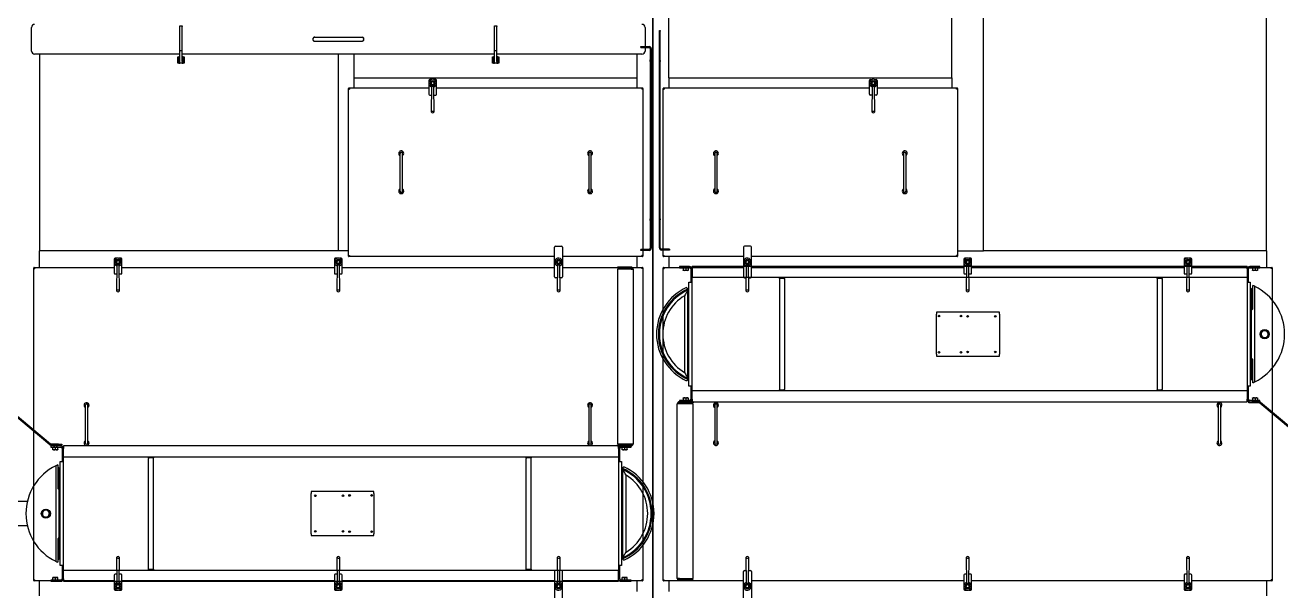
# Model space of a CAD drawing. Extents: x -681219 to -550379, y -242630 to -158199.
# Drawn here: x -580958 to -576968, y -224146 to -222349 of the extents above; entities that cross this region are included whole.
import ezdxf

# ---------------------------------------------------------------- set-up
doc = ezdxf.new("R2010")
doc.units = 0
doc.header["$LTSCALE"] = 1000
doc.linetypes.add('C2', pattern=[17, 14, -1, 1, -1])
for name, color, linetype in [('GZDH011002241', 7, 'CONTINUOUS'), ('GZDH011002631', 7, 'CONTINUOUS'), ('GZDH011002641', 7, 'CONTINUOUS'), ('GZDH011002731', 7, 'CONTINUOUS'), ('GZDH011002741', 7, 'CONTINUOUS'), ('GZDH011002771', 7, 'CONTINUOUS'), ('GZDH011002781', 7, 'CONTINUOUS'), ('GZDH011002791', 7, 'CONTINUOUS'), ('GZDH011002821', 7, 'CONTINUOUS'), ('GZDH011002991', 7, 'CONTINUOUS'), ('GZDH011003011', 7, 'CONTINUOUS'), ('GZDH011003151', 7, 'CONTINUOUS'), ('GZDH011003161', 7, 'CONTINUOUS'), ('GZDH011003171', 7, 'CONTINUOUS'), ('GZDH011029721', 7, 'CONTINUOUS'), ('GZDH011032021', 7, 'CONTINUOUS'), ('GZDH011032031', 7, 'CONTINUOUS'), ('GZDH011032241', 7, 'CONTINUOUS'), ('GZDH011032261', 7, 'CONTINUOUS'), ('GZDH011039051', 7, 'CONTINUOUS'), ('Q02990157', 7, 'CONTINUOUS'), ('Q02990160', 7, 'CONTINUOUS'), ('中心线', 4, 'C2'), ('辅助线', 11, 'CONTINUOUS')]:
    doc.layers.add(name, color=color, linetype=linetype)
doc.layers.add('HEAT EXCHANGER', color=1, linetype='CONTINUOUS', lineweight=25)

# ---------------------------------------------------------------- blocks, each defined once
blk = doc.blocks.new('HEAT EXCHANGER')
at = {"layer": 'HEAT EXCHANGER'}
for p, q in [((4184, 872.5), (4187, 872.5)), ((4184, 869.5), (4184, 872.5)), ((4187, 869.5), (4184, 869.5)), ((4184, 776.5), (4184, 869.5)), ((4187, 872.5), (4187, 869.5)), ((4187, 776.5), (4187, 869.5)), ((4125, 821.5), (4151.2, 821.5)), ((4125, 818.5), (4125, 821.5)), ((4125, 818.5), (4151.2, 818.5)), ((4156.8, 818.5), (4151.2, 818.5)), ((4155, 814.7), (4155, 778.5)), ((4158, 814.7), (4158, 778.5)), ((4155, 773.5), (4155, 778.5)), ((4155, 773.5), (4155, 273.5)), ((4158, 773.5), (4155, 773.5)), ((4158, 778.5), (4158, 773.5)), ((4158, 773.5), (4158, 273.5)), ((4184, 773.5), (4184, 776.5)), ((4184, 273.5), (4184, 773.5)), ((4187, 773.5), (4184, 773.5)), ((4187, 776.5), (4187, 773.5)), ((4187, 273.5), (4187, 773.5)), ((4158, 273.5), (4155, 273.5)), ((4155, 268.5), (4155, 273.5)), ((4155, 268.5), (4155, 180.3)), ((4158, 273.5), (4158, 268.5)), ((4158, 268.5), (4158, 180.3)), ((4184, 273.5), (4187, 273.5)), ((4184, 270.5), (4184, 273.5)), ((4184, 181.3), (4184, 270.5)), ((4187, 273.5), (4187, 270.5)), ((4187, 181.3), (4187, 270.5)), ((4151.2, 176.5), (4125, 176.5)), ((4125, 173.5), (4125, 176.5)), ((4151.2, 173.5), (4125, 173.5)), ((4151.2, 176.5), (4156.8, 176.5)), ((4185.2, 177.5), (4190.8, 177.5)), ((4216, 177.5), (4190.8, 177.5)), ((4216, 174.5), (4190.8, 174.5)), ((4216, 177.5), (4216, 174.5)), ((4094.2, 120.5), (4051, 120.5)), ((4051, 120.5), (4051, 117.5)), ((4094.2, 120.5), (4094.2, 117.5)), ((4280, 122.5), (4248, 122.5)), ((4248, 122.5), (4248, 118.5)), ((6052, 122.5), (4288, 122.5)), ((4288, 122.5), (4288, 114.5)), ((6052, 114.5), (6052, 122.5)), ((6092, 122.5), (6060, 122.5)), ((6092, 118.5), (6092, 122.5)), ((4094.2, 117.5), (4051, 117.5)), ((4094.2, 113.7), (4051, 113.7)), ((4051, 113.7), (4051, -440.7)), ((4094.2, 113.7), (4101, 113.7)), ((4101, 113.7), (4101, -440.7)), ((4248, 118.5), (4280, 118.5)), ((4260, 117.8), (4260, 118.5)), ((4260, 117.8), (4260, 110.8)), ((4260, 110.1), (4260, 110.8)), ((4264, 110.1), (4260, 110.1)), ((4272, 110.1), (4264, 110.1)), ((4268, 117.8), (4268, 110.8)), ((4276, 110.1), (4272, 110.1)), ((4276, 118.5), (4276, 117.8)), ((4276, 117.8), (4276, 110.8)), ((4276, 110.8), (4276, 110.1)), ((4284, 114.5), (4284, 72.5)), ((4288, 114.5), (4288, 87.5)), ((6052, 87.5), (4288, 87.5)), ((4288, -272.5), (4288, 87.5)), ((4565.5, 84.5), (4565.5, 87.5)), ((4565.5, 84.5), (4565.5, 82.5)), ((4581.5, 84.5), (4565.5, 84.5)), ((4565.5, 82.5), (4565.5, -267.5)), ((4581.5, 87.5), (4581.5, 84.5)), ((4581.5, 82.5), (4581.5, 84.5)), ((4581.5, 82.5), (4581.5, -267.5)), ((5765.5, 84.5), (5765.5, 87.5)), ((5765.5, 84.5), (5765.5, 82.5)), ((5781.5, 84.5), (5765.5, 84.5)), ((5765.5, 82.5), (5765.5, -267.5)), ((5781.5, 87.5), (5781.5, 84.5)), ((5781.5, 82.5), (5781.5, 84.5)), ((5781.5, 82.5), (5781.5, -267.5)), ((6052, 114.5), (6052, 87.5)), ((6052, 114.5), (6052, 72.5)), ((6056, 72.5), (6056, 114.5)), ((6060, 118.5), (6092, 118.5)), ((6069, 117.8), (6069, 118.5)), ((6069, 117.8), (6069, 110.8)), ((6069, 110.1), (6069, 110.8)), ((6073, 110.1), (6069, 110.1)), ((6081, 110.1), (6073, 110.1)), ((6077, 117.8), (6077, 110.8)), ((6085, 110.1), (6081, 110.1)), ((6085, 118.5), (6085, 117.8)), ((6085, 117.8), (6085, 110.8)), ((6085, 110.8), (6085, 110.1)), ((4270.5, 55.5), (4275, 51)), ((4275, 51), (4275, 51)), ((4275, -232.7), (4275, 47.7)), ((4278, 72.5), (4284, 72.5)), ((4278, -257.5), (4278, 72.5)), ((4284, 72.5), (4288, 72.5)), ((6052, 72.5), (6052, -257.5)), ((6052, 72.5), (6056, 72.5)), ((6056, 72.5), (6062, 72.5)), ((6062, 72.5), (6062, -257.5)), ((6065, 51), (6065.7, 51.7)), ((6065, 51), (6065, -17.5)), ((6065, 51), (6065, 51)), ((6069.5, 55.5), (6065.7, 51.7)), ((6069.5, 55.5), (6069.5, 62.1)), ((6070, -12.5), (6070, 61.9)), ((6076, -244.1), (6076, 59.1)), ((4264, 29.6), (4264, -214.6)), ((5065, -22.5), (5065, -28.5)), ((5265, -22.5), (5065, -22.5)), ((5065, -156.5), (5065, -28.5)), ((5265, -28.5), (5265, -22.5)), ((5265, -28.5), (5265, -156.5)), ((6065, -17.5), (6070, -12.5)), ((6065, -17.5), (6065, -167.5)), ((6096.7, -90.3), (6095.5, -96.6)), ((6095.5, -96.6), (6100.2, -100.8)), ((6098, -84.1), (6096.7, -90.3)), ((6104, -82.1), (6098, -84.1)), ((6100.2, -100.8), (6105, -105)), ((6110, -80), (6104, -82.1)), ((6105, -105), (6111, -102.9)), ((6114.8, -84.2), (6110, -80)), ((6111, -102.9), (6117, -100.9)), ((6119.5, -88.4), (6114.8, -84.2)), ((6117, -100.9), (6118.3, -94.7)), ((6118.3, -94.7), (6119.5, -88.4)), ((5065, -156.5), (5065, -162.5)), ((5265, -162.5), (5265, -156.5)), ((5065, -162.5), (5265, -162.5)), ((6065, -167.5), (6065, -236)), ((6070, -172.5), (6065, -167.5)), ((6070, -246.9), (6070, -172.5)), ((4275, -236), (4270.5, -240.5)), ((4275, -236), (4275, -236)), ((6065, -236), (6065, -236)), ((6065.7, -236.7), (6065, -236)), ((6065.7, -236.7), (6069.5, -240.5)), ((4284, -257.5), (4278, -257.5)), ((4288, -257.5), (4284, -257.5)), ((4284, -257.5), (4284, -299.5)), ((4288, -299.5), (4288, -272.5)), ((6052, -272.5), (4288, -272.5)), ((4565.5, -267.5), (4565.5, -269.5)), ((4565.5, -272.5), (4565.5, -269.5)), ((4565.5, -269.5), (4581.5, -269.5)), ((4581.5, -269.5), (4581.5, -267.5)), ((4581.5, -269.5), (4581.5, -272.5)), ((5765.5, -267.5), (5765.5, -269.5)), ((5765.5, -272.5), (5765.5, -269.5)), ((5765.5, -269.5), (5781.5, -269.5)), ((5781.5, -269.5), (5781.5, -267.5)), ((5781.5, -269.5), (5781.5, -272.5)), ((6056, -257.5), (6052, -257.5)), ((6052, -257.5), (6052, -299.5)), ((6052, -272.5), (6052, -299.5)), ((6056, -299.5), (6056, -257.5)), ((6062, -257.5), (6056, -257.5)), ((6069.5, -247.1), (6069.5, -240.5)), ((2246.9, -443.9), (2089, -311.4)), ((2248.8, -441.6), (2090.9, -309.1)), ((4241, -868.7), (4241, -314.3)), ((4247.8, -314.3), (4241, -314.3)), ((4291, -307.5), (4247.8, -307.5)), ((4247.8, -307.5), (4247.8, -310.5)), ((4291, -310.5), (4247.8, -310.5)), ((4291, -314.3), (4247.8, -314.3)), ((4280, -303.5), (4248, -303.5)), ((4248, -303.5), (4248, -307.5)), ((4260, -295.1), (4264, -295.1)), ((4260, -295.8), (4260, -295.1)), ((4260, -295.8), (4260, -302.8)), ((4260, -303.5), (4260, -302.8)), ((4264, -295.1), (4272, -295.1)), ((4268, -295.8), (4268, -302.8)), ((4272, -295.1), (4276, -295.1)), ((4276, -295.1), (4276, -295.8)), ((4276, -295.8), (4276, -302.8)), ((4276, -302.8), (4276, -303.5)), ((4288, -299.5), (4288, -307.5)), ((4291, -307.5), (4291, -310.5)), ((4291, -307.5), (6052, -307.5)), ((4291, -868.7), (4291, -314.3)), ((6052, -307.5), (6052, -299.5)), ((6057.1, -310.5), (6057.1, -307.5)), ((6057.1, -307.5), (6060, -307.5)), ((6067.1, -310.5), (6057.1, -310.5)), ((6092, -303.5), (6060, -303.5)), ((6060, -307.5), (6092, -307.5)), ((6089.6, -307.5), (6067.1, -307.5)), ((6089.6, -310.5), (6067.1, -310.5)), ((6069, -295.1), (6073, -295.1)), ((6069, -295.8), (6069, -295.1)), ((6069, -295.8), (6069, -302.8)), ((6069, -303.5), (6069, -302.8)), ((6073, -295.1), (6081, -295.1)), ((6077, -295.8), (6077, -302.8)), ((6081, -295.1), (6085, -295.1)), ((6085, -295.1), (6085, -295.8)), ((6085, -295.8), (6085, -302.8)), ((6085, -302.8), (6085, -303.5)), ((6092, -307.5), (6092, -303.5)), ((6250, -443.9), (6092.1, -311.4)), ((6251.9, -441.6), (6094, -309.1)), ((2282, -447.5), (2250, -447.5)), ((2250, -447.5), (2250, -451.5)), ((2250, -451.5), (2282, -451.5)), ((2274.9, -442.5), (2251.3, -442.5)), ((2274.9, -445.5), (2251.3, -445.5)), ((2257, -452.2), (2257, -451.5)), ((2257, -459.2), (2257, -452.2)), ((2257, -459.9), (2257, -459.2)), ((2261, -459.9), (2257, -459.9)), ((2269, -459.9), (2261, -459.9)), ((2265, -459.2), (2265, -452.2)), ((2273, -459.9), (2269, -459.9)), ((2273, -451.5), (2273, -452.2)), ((2273, -459.2), (2273, -452.2)), ((2273, -459.2), (2273, -459.9)), ((2274.9, -442.5), (2284.9, -442.5)), ((2284.9, -445.5), (2274.9, -445.5)), ((2284.9, -442.5), (2284.9, -445.5)), ((2286, -455.5), (2286, -497.5)), ((2290, -447.5), (2290, -455.5)), ((4051, -447.5), (2290, -447.5)), ((2290, -482.5), (2290, -455.5)), ((2290, -497.5), (2290, -455.5)), ((4051, -440.7), (4094.2, -440.7)), ((4051, -444.5), (4094.2, -444.5)), ((4051, -447.5), (4051, -444.5)), ((4051, -447.5), (4094.2, -447.5)), ((4054, -455.5), (4054, -447.5)), ((4054, -455.5), (4054, -482.5)), ((4058, -497.5), (4058, -455.5)), ((4062, -451.5), (4094, -451.5)), ((4066, -452.2), (4066, -451.5)), ((4066, -459.2), (4066, -452.2)), ((4066, -459.9), (4066, -459.2)), ((4070, -459.9), (4066, -459.9)), ((4078, -459.9), (4070, -459.9)), ((4074, -459.2), (4074, -452.2)), ((4082, -459.9), (4078, -459.9)), ((4082, -451.5), (4082, -452.2)), ((4082, -459.2), (4082, -452.2)), ((4082, -459.2), (4082, -459.9)), ((4094, -451.5), (4094, -447.5)), ((4094.2, -440.7), (4101, -440.7)), ((4094.2, -447.5), (4094.2, -444.5)), ((2266, -510.9), (2266, -814.1)), ((2272, -508.1), (2272, -582.5)), ((2272.5, -507.9), (2272.5, -514.5)), ((2276.3, -518.3), (2272.5, -514.5)), ((2276.3, -518.3), (2277, -519)), ((2280, -497.5), (2286, -497.5)), ((2280, -827.5), (2280, -497.5)), ((2286, -497.5), (2290, -497.5)), ((2290, -482.5), (4054, -482.5)), ((2290, -827.5), (2290, -497.5)), ((2560.5, -485.5), (2560.5, -482.5)), ((2560.5, -485.5), (2560.5, -487.5)), ((2576.5, -485.5), (2560.5, -485.5)), ((2560.5, -837.5), (2560.5, -487.5)), ((2576.5, -482.5), (2576.5, -485.5)), ((2576.5, -487.5), (2576.5, -485.5)), ((2576.5, -837.5), (2576.5, -487.5)), ((3760.5, -485.5), (3760.5, -482.5)), ((3760.5, -485.5), (3760.5, -487.5)), ((3776.5, -485.5), (3760.5, -485.5)), ((3760.5, -837.5), (3760.5, -487.5)), ((3776.5, -482.5), (3776.5, -485.5)), ((3776.5, -487.5), (3776.5, -485.5)), ((3776.5, -837.5), (3776.5, -487.5)), ((4054, -482.5), (4054, -842.5)), ((4054, -497.5), (4058, -497.5)), ((4058, -497.5), (4064, -497.5)), ((4064, -497.5), (4064, -827.5)), ((4067, -519), (4071.5, -514.5)), ((2277, -587.5), (2277, -519)), ((2277, -519), (2277, -519)), ((4067, -519), (4067, -519)), ((4067, -522.3), (4067, -802.7)), ((4078, -784.6), (4078, -540.4)), ((2272, -582.5), (2277, -587.5)), ((2277, -737.5), (2277, -587.5)), ((3077, -592.5), (3077, -598.5)), ((3277, -592.5), (3077, -592.5)), ((3077, -726.5), (3077, -598.5)), ((3277, -598.5), (3277, -592.5)), ((3277, -598.5), (3277, -726.5)), ((2175.3, -624.5), (2019, -624.5)), ((2223.7, -660.3), (2222.5, -666.6)), ((2222.5, -666.6), (2227.2, -670.8)), ((2225, -654.1), (2223.7, -660.3)), ((2231, -652.1), (2225, -654.1)), ((2227.2, -670.8), (2232, -675)), ((2237, -650), (2231, -652.1)), ((2232, -675), (2238, -672.9)), ((2241.8, -654.2), (2237, -650)), ((2238, -672.9), (2244, -670.9)), ((2246.5, -658.4), (2241.8, -654.2)), ((2244, -670.9), (2245.3, -664.7)), ((2245.3, -664.7), (2246.5, -658.4)), ((2019, -700.5), (2175.3, -700.5)), ((2277, -737.5), (2272, -742.5)), ((2272, -742.5), (2272, -816.9)), ((2277, -806), (2277, -737.5)), ((3077, -726.5), (3077, -732.5)), ((3077, -732.5), (3277, -732.5)), ((3277, -732.5), (3277, -726.5)), ((2272.5, -810.5), (2276.3, -806.7)), ((2272.5, -810.5), (2272.5, -817.1)), ((2277, -806), (2276.3, -806.7)), ((2277, -806), (2277, -806)), ((2286, -827.5), (2280, -827.5)), ((2290, -827.5), (2286, -827.5)), ((2286, -827.5), (2286, -869.5)), ((2290, -869.5), (2290, -827.5)), ((2560.5, -837.5), (2560.5, -839.5)), ((2576.5, -839.5), (2576.5, -837.5)), ((3760.5, -837.5), (3760.5, -839.5)), ((3776.5, -839.5), (3776.5, -837.5)), ((4058, -827.5), (4054, -827.5)), ((4064, -827.5), (4058, -827.5)), ((4058, -869.5), (4058, -827.5)), ((4071.5, -810.5), (4067, -806)), ((4067, -806), (4067, -806)), ((2282, -873.5), (2250, -873.5)), ((2250, -873.5), (2250, -877.5)), ((2250, -877.5), (2282, -877.5)), ((2257, -865.1), (2261, -865.1)), ((2257, -865.8), (2257, -865.1)), ((2257, -872.8), (2257, -865.8)), ((2257, -873.5), (2257, -872.8)), ((2261, -865.1), (2269, -865.1)), ((2265, -872.8), (2265, -865.8)), ((2269, -865.1), (2273, -865.1)), ((2273, -865.1), (2273, -865.8)), ((2273, -872.8), (2273, -865.8)), ((2273, -872.8), (2273, -873.5)), ((2290, -842.5), (4054, -842.5)), ((2290, -869.5), (2290, -842.5)), ((2290, -869.5), (2290, -877.5)), ((2290, -877.5), (4054, -877.5)), ((2560.5, -842.5), (2560.5, -839.5)), ((2560.5, -839.5), (2576.5, -839.5)), ((2576.5, -839.5), (2576.5, -842.5)), ((3760.5, -842.5), (3760.5, -839.5)), ((3760.5, -839.5), (3776.5, -839.5)), ((3776.5, -839.5), (3776.5, -842.5)), ((4054, -869.5), (4054, -842.5)), ((4054, -877.5), (4054, -869.5)), ((4094, -873.5), (4062, -873.5)), ((4062, -877.5), (4094, -877.5)), ((4066, -865.1), (4070, -865.1)), ((4066, -865.8), (4066, -865.1)), ((4066, -872.8), (4066, -865.8)), ((4066, -873.5), (4066, -872.8)), ((4070, -865.1), (4078, -865.1)), ((4074, -872.8), (4074, -865.8)), ((4078, -865.1), (4082, -865.1)), ((4082, -865.1), (4082, -865.8)), ((4082, -872.8), (4082, -865.8)), ((4082, -872.8), (4082, -873.5)), ((4094, -877.5), (4094, -873.5)), ((4247.8, -868.7), (4241, -868.7)), ((4247.8, -868.7), (4291, -868.7)), ((4247.8, -872.5), (4291, -872.5)), ((4247.8, -875.5), (4247.8, -872.5)), ((4247.8, -875.5), (4291, -875.5)), ((4291, -875.5), (4291, -872.5))]:
    blk.add_line(p, q, dxfattribs=at)
for centre, radius in [((5072.5, -35), 2.6), ((5142.5, -35), 2.6), ((5163.5, -36), 2.6), ((5251.5, -36), 2.6), ((6107.5, -92.5), 14.5), ((6107.5, -92.5), 14), ((5072.5, -150), 2.6), ((5142.5, -150), 2.6), ((5163.5, -149), 2.6), ((5251.5, -149), 2.6), ((3090.5, -606), 2.6), ((3178.5, -606), 2.6), ((3199.5, -605), 2.6), ((3269.5, -605), 2.6), ((2234.5, -662.5), 14.5), ((2234.5, -662.5), 14), ((3090.5, -719), 2.6), ((3178.5, -719), 2.6), ((3199.5, -720), 2.6), ((3269.5, -720), 2.6)]:
    blk.add_circle(centre, radius, dxfattribs=at)
for centre, radius, start, end in [((4151.2, 814.7), 6.8, 33.9745, 90), ((4151.2, 814.7), 3.8, 0, 90), ((4151.2, 814.7), 6.8, 0, 33.9745), ((4151.2, 180.3), 3.8, 270, 0), ((4151.2, 180.3), 6.8, 270, 326.0255), ((4151.2, 180.3), 6.8, 326.0255, 0), ((4190.8, 181.3), 6.8, 180, 213.9745), ((4190.8, 181.3), 6.8, 213.9745, 270), ((4190.8, 181.3), 3.8, 180, 270), ((4094.2, 113.7), 6.8, 0, 90), ((4280, 114.5), 8, 0, 90), ((6060, 114.5), 8, 90, 180), ((4094.2, 113.7), 3.8, 0, 90), ((4264.2, 106), 12.5, 90.7876, 109.4685), ((4264.2, 122.6), 12.5, 250.5315, 269.2124), ((4263.8, 106), 12.5, 70.5315, 89.2124), ((4263.8, 122.6), 12.5, 270.7876, 289.4685), ((4272.2, 106), 12.5, 90.7876, 109.4685), ((4272.2, 122.6), 12.5, 250.5315, 269.2124), ((4271.8, 106), 12.5, 70.5315, 89.2124), ((4271.8, 122.6), 12.5, 270.7876, 289.4685), ((4280, 114.5), 4, 0, 90), ((6060, 114.5), 4, 90, 180), ((6073.2, 106), 12.5, 90.7876, 109.4685), ((6073.2, 122.6), 12.5, 250.5315, 269.2124), ((6072.8, 106), 12.5, 70.5315, 89.2124), ((6072.8, 122.6), 12.5, 270.7876, 289.4685), ((6081.2, 106), 12.5, 90.7876, 109.4685), ((6081.2, 122.6), 12.5, 250.5315, 269.2124), ((6080.8, 106), 12.5, 70.5315, 89.2124), ((6080.8, 122.6), 12.5, 270.7876, 289.4685), ((4337.5, -92.5), 162.5, 114.3618, 245.6382), ((4337.5, -92.5), 156.5, 113.5382, 246.4618), ((4337.5, -92.5), 153.5, 114.0269, 245.9731), ((6002.5, -92.5), 156.5, 64.4493, 66.4618), ((6002.5, -92.5), 157.5, 64.6231, 66.3248), ((6002.5, -92.5), 168.5, 64.1382, 66.3847), ((6002.5, -92.5), 168.5, 295.8618, 64.1382), ((4337.5, -92.5), 142.5, 121.0502, 238.9498), ((6107.5, -92.5), 11, 168.664, 228.664), ((6107.5, -92.5), 11, 108.664, 168.664), ((6107.5, -92.5), 11, 228.664, 288.664), ((6107.5, -92.5), 11, 48.664, 108.664), ((6107.5, -92.5), 11, 288.664, 348.664), ((6107.5, -92.5), 11, 348.664, 48.664), ((6002.5, -92.5), 156.5, 293.5382, 295.5507), ((6002.5, -92.5), 157.5, 293.6752, 295.3769), ((6002.5, -92.5), 168.5, 293.6153, 295.8618), ((4247.8, -314.3), 6.8, 90, 180), ((4247.8, -314.3), 3.8, 90, 180), ((4264.2, -307.6), 12.5, 90.7876, 109.4685), ((4264.2, -291), 12.5, 250.5315, 269.2124), ((4263.8, -307.6), 12.5, 70.5315, 89.2124), ((4263.8, -291), 12.5, 270.7876, 289.4685), ((4272.2, -307.6), 12.5, 90.7876, 109.4685), ((4272.2, -291), 12.5, 250.5315, 269.2124), ((4271.8, -307.6), 12.5, 70.5315, 89.2124), ((4271.8, -291), 12.5, 270.7876, 289.4685), ((4280, -299.5), 4, 270, 0), ((4280, -299.5), 8, 270, 0), ((6060, -299.5), 8, 180, 270), ((6060, -299.5), 4, 180, 270), ((6073.2, -307.6), 12.5, 90.7876, 109.4685), ((6073.2, -291), 12.5, 250.5315, 269.2124), ((6072.8, -307.6), 12.5, 70.5315, 89.2124), ((6072.8, -291), 12.5, 270.7876, 289.4685), ((6081.2, -307.6), 12.5, 90.7876, 109.4685), ((6081.2, -291), 12.5, 250.5315, 269.2124), ((6080.8, -307.6), 12.5, 70.5315, 89.2124), ((6080.8, -291), 12.5, 270.7876, 289.4685), ((6089.6, -314.3), 6.8, 50, 90), ((6089.6, -314.3), 3.8, 50, 90), ((2251.3, -438.7), 6.8, 230, 270), ((2251.3, -438.7), 3.8, 230, 270), ((2261.2, -464), 12.5, 90.7876, 109.4685), ((2261.2, -447.4), 12.5, 250.5315, 269.2124), ((2260.8, -464), 12.5, 70.5315, 89.2124), ((2260.8, -447.4), 12.5, 270.7876, 289.4685), ((2269.2, -464), 12.5, 90.7876, 109.4685), ((2269.2, -447.4), 12.5, 250.5315, 269.2124), ((2268.8, -464), 12.5, 70.5315, 89.2124), ((2268.8, -447.4), 12.5, 270.7876, 289.4685), ((2282, -455.5), 8, 0, 90), ((2282, -455.5), 4, 0, 90), ((4062, -455.5), 8, 90, 180), ((4062, -455.5), 4, 90, 180), ((4070.2, -464), 12.5, 90.7876, 109.4685), ((4070.2, -447.4), 12.5, 250.5315, 269.2124), ((4069.8, -464), 12.5, 70.5315, 89.2124), ((4069.8, -447.4), 12.5, 270.7876, 289.4685), ((4078.2, -464), 12.5, 90.7876, 109.4685), ((4078.2, -447.4), 12.5, 250.5315, 269.2124), ((4077.8, -464), 12.5, 70.5315, 89.2124), ((4077.8, -447.4), 12.5, 270.7876, 289.4685), ((4094.2, -440.7), 6.8, 270, 0), ((4094.2, -440.7), 3.8, 270, 0), ((2339.5, -662.5), 168.5, 115.8618, 244.1382), ((2339.5, -662.5), 168.5, 113.6153, 115.8618), ((2339.5, -662.5), 157.5, 113.6752, 115.3769), ((4004.5, -662.5), 162.5, 294.3618, 65.6382), ((2339.5, -662.5), 156.5, 113.5382, 115.5507), ((4004.5, -662.5), 156.5, 293.5382, 66.4618), ((4004.5, -662.5), 153.5, 294.0269, 65.9731), ((4004.5, -662.5), 142.5, 301.0502, 58.9498), ((2234.5, -662.5), 11, 168.664, 228.664), ((2234.5, -662.5), 11, 108.664, 168.664), ((2234.5, -662.5), 11, 228.664, 288.664), ((2234.5, -662.5), 11, 48.664, 108.664), ((2234.5, -662.5), 11, 288.664, 348.664), ((2234.5, -662.5), 11, 348.664, 48.664), ((2339.5, -662.5), 168.5, 244.1382, 246.3847), ((2339.5, -662.5), 156.5, 244.4493, 246.4618), ((2339.5, -662.5), 157.5, 244.6231, 246.3248), ((2261.2, -877.6), 12.5, 90.7876, 109.4685), ((2261.2, -861), 12.5, 250.5315, 269.2124), ((2260.8, -877.6), 12.5, 70.5315, 89.2124), ((2260.8, -861), 12.5, 270.7876, 289.4685), ((2269.2, -877.6), 12.5, 90.7876, 109.4685), ((2269.2, -861), 12.5, 250.5315, 269.2124), ((2268.8, -877.6), 12.5, 70.5315, 89.2124), ((2268.8, -861), 12.5, 270.7876, 289.4685), ((2282, -869.5), 4, 270, 0), ((2282, -869.5), 8, 270, 0), ((4062, -869.5), 8, 180, 270), ((4062, -869.5), 4, 180, 270), ((4070.2, -877.6), 12.5, 90.7876, 109.4685), ((4070.2, -861), 12.5, 250.5315, 269.2124), ((4069.8, -877.6), 12.5, 70.5315, 89.2124), ((4069.8, -861), 12.5, 270.7876, 289.4685), ((4078.2, -877.6), 12.5, 90.7876, 109.4685), ((4078.2, -861), 12.5, 250.5315, 269.2124), ((4077.8, -877.6), 12.5, 70.5315, 89.2124), ((4077.8, -861), 12.5, 270.7876, 289.4685), ((4247.8, -868.7), 6.8, 180, 270), ((4247.8, -868.7), 3.8, 180, 270)]:
    blk.add_arc(centre, radius, start, end, dxfattribs=at)
for centre, major_axis, start_param, end_param in [((30746.7, 37.9), (-26517.2, -131.3), -0.059017, -0.051441), ((30746.7, -222.9), (-26517.2, 131.3), 0.051441, 0.059017), ((-22404.7, -532.1), (26517.2, -131.3), 0.051441, 0.059017), ((-22404.7, -792.9), (26517.2, 131.3), -0.059017, -0.051441)]:
    blk.add_ellipse(centre, major_axis=major_axis, ratio=0.090051, start_param=start_param, end_param=end_param, dxfattribs=at)
blk = doc.blocks.new('fushitu')
at = {"layer": 'GZDH011002241', "color": 7, "linetype": 'Continuous'}
for p, q in [((-712.5, 1092), (-712.5, 1048)), ((-703.5, 1095), (-709.5, 1095)), ((-690.5, 1095), (-696.5, 1095)), ((-687.5, 1048), (-687.5, 1092)), ((687.5, 1048), (687.5, 1092)), ((690.5, 1095), (696.5, 1095)), ((703.5, 1095), (709.5, 1095)), ((712.5, 1092), (712.5, 1048)), ((-709.5, 1045), (-704, 1045)), ((-696, 1045), (-690.5, 1045)), ((696, 1045), (690.5, 1045)), ((709.5, 1045), (704, 1045)), ((-1712.5, 524), (-1712.5, 480)), ((-1703.5, 527), (-1709.5, 527)), ((-1690.5, 527), (-1696.5, 527)), ((-1687.5, 515), (-1687.5, 524)), ((-1012.5, 524), (-1012.5, 480)), ((-1003.5, 527), (-1009.5, 527)), ((-990.5, 527), (-996.5, 527)), ((-987.5, 515), (-987.5, 524)), ((987.5, 524), (987.5, 480)), ((996.5, 527), (990.5, 527)), ((1009.5, 527), (1003.5, 527)), ((1012.5, 480), (1012.5, 524)), ((1687.5, 524), (1687.5, 480)), ((1696.5, 527), (1690.5, 527)), ((1709.5, 527), (1703.5, 527)), ((1712.5, 480), (1712.5, 524)), ((-1687.5, 480), (-1687.5, 515)), ((-987.5, 480), (-987.5, 515)), ((-1709.5, 477), (-1704, 477)), ((-1696, 477), (-1690.5, 477)), ((-1009.5, 477), (-1004, 477)), ((-996, 477), (-990.5, 477)), ((990.5, 477), (996, 477)), ((1004, 477), (1009.5, 477)), ((1690.5, 477), (1696, 477)), ((1704, 477), (1709.5, 477)), ((-1704, -477), (-1709.5, -477)), ((-1690.5, -477), (-1696, -477)), ((-1004, -477), (-1009.5, -477)), ((-990.5, -477), (-996, -477)), ((996, -477), (990.5, -477)), ((1009.5, -477), (1004, -477)), ((1696, -477), (1690.5, -477)), ((1709.5, -477), (1704, -477)), ((-1712.5, -480), (-1712.5, -524)), ((-1687.5, -524), (-1687.5, -480)), ((-1012.5, -480), (-1012.5, -524)), ((-987.5, -524), (-987.5, -480)), ((987.5, -480), (987.5, -515)), ((987.5, -515), (987.5, -524)), ((1012.5, -524), (1012.5, -480)), ((1687.5, -480), (1687.5, -515)), ((1687.5, -515), (1687.5, -524)), ((1712.5, -524), (1712.5, -480)), ((-1709.5, -527), (-1703.5, -527)), ((-1696.5, -527), (-1690.5, -527)), ((-1009.5, -527), (-1003.5, -527)), ((-996.5, -527), (-990.5, -527)), ((990.5, -527), (996.5, -527)), ((1003.5, -527), (1009.5, -527)), ((1690.5, -527), (1696.5, -527)), ((1703.5, -527), (1709.5, -527))]:
    blk.add_line(p, q, dxfattribs=at)
for centre, start, end in [((-709.5, 1092), 90, 180), ((-690.5, 1092), 0, 90), ((690.5, 1092), 90, 180), ((709.5, 1092), 0, 90), ((-709.5, 1048), 180, 270), ((-690.5, 1048), 270, 0), ((690.5, 1048), 180, 270), ((709.5, 1048), 270, 0), ((-1709.5, 524), 90, 180), ((-1690.5, 524), 0, 90), ((-1009.5, 524), 90, 180), ((-990.5, 524), 0, 90), ((990.5, 524), 90, 180), ((1009.5, 524), 0, 90), ((1690.5, 524), 90, 180), ((1709.5, 524), 0, 90), ((-1709.5, 480), 180, 270), ((-1690.5, 480), 270, 0), ((-1009.5, 480), 180, 270), ((-990.5, 480), 270, 0), ((990.5, 480), 180, 270), ((1009.5, 480), 270, 0), ((1690.5, 480), 180, 270), ((1709.5, 480), 270, 0), ((-1709.5, -480), 90, 180), ((-1690.5, -480), 0, 90), ((-1009.5, -480), 90, 180), ((-990.5, -480), 0, 90), ((990.5, -480), 90, 180), ((1009.5, -480), 0, 90), ((1690.5, -480), 90, 180), ((1709.5, -480), 0, 90), ((-1709.5, -524), 180, 270), ((-1690.5, -524), 270, 0), ((-1009.5, -524), 180, 270), ((-990.5, -524), 270, 0), ((990.5, -524), 180, 270), ((1009.5, -524), 270, 0), ((1690.5, -524), 180, 270), ((1709.5, -524), 270, 0)]:
    blk.add_arc(centre, 3, start, end, dxfattribs=at)
at = {"layer": 'GZDH011002631', "color": 7, "linetype": 'Continuous'}
for p, q in [((-995.5, 550), (-1000, 550)), ((-968, 550), (-995.5, 550))]:
    blk.add_line(p, q, dxfattribs=at)
at = {"layer": 'GZDH011002641', "color": 7, "linetype": 'Continuous'}
for p, q in [((-950, 1095.5), (-950, 1100)), ((-950, 1068), (-950, 1095.5)), ((-50, 1095.5), (-50, 1100)), ((-50, 1068), (-50, 1095.5)), ((50, 1100), (50, 1095.5)), ((50, 1095.5), (50, 1068)), ((950, 1100), (950, 1095.5)), ((950, 1095.5), (950, 1068))]:
    blk.add_line(p, q, dxfattribs=at)
at = {"layer": 'GZDH011002731', "color": 7, "linetype": 'Continuous'}
for p, q in [((-1510, 1167), (-1507, 1167)), ((-1510, 1159), (-1510, 1167)), ((-1510, 1155), (-1510, 1159)), ((-1504, 1167), (-1507, 1167)), ((-1507, 1167), (-1507, 1159)), ((-1507, 1155), (-1507, 1159)), ((-1493, 1167), (-1496, 1167)), ((-1493, 1159), (-1493, 1167)), ((-1493, 1167), (-1490, 1167)), ((-1493, 1159), (-1493, 1155)), ((-1490, 1167), (-1490, 1159)), ((-1490, 1159), (-1490, 1155)), ((-510, 1167), (-507, 1167)), ((-510, 1159), (-510, 1167)), ((-510, 1155), (-510, 1159)), ((-504, 1167), (-507, 1167)), ((-507, 1167), (-507, 1159)), ((-507, 1155), (-507, 1159)), ((-493, 1167), (-496, 1167)), ((-493, 1159), (-493, 1167)), ((-493, 1167), (-490, 1167)), ((-493, 1159), (-493, 1155)), ((-490, 1167), (-490, 1159)), ((-490, 1159), (-490, 1155)), ((-1510, 1147), (-1510, 1155)), ((-1507, 1147), (-1510, 1147)), ((-1507, 1155), (-1507, 1147)), ((-1507, 1147), (-1504, 1147)), ((-1496, 1147), (-1493, 1147)), ((-1493, 1147), (-1493, 1155)), ((-1490, 1147), (-1493, 1147)), ((-1490, 1155), (-1490, 1147)), ((-510, 1147), (-510, 1155)), ((-507, 1147), (-510, 1147)), ((-507, 1155), (-507, 1147)), ((-507, 1147), (-504, 1147)), ((-496, 1147), (-493, 1147)), ((-493, 1147), (-493, 1155)), ((-490, 1147), (-493, 1147)), ((-490, 1155), (-490, 1147))]:
    blk.add_line(p, q, dxfattribs=at)
at = {"layer": 'GZDH011002741', "color": 7, "linetype": 'Continuous'}
for centre, radius in [((-700, 1083), 6), ((-700, 1083), 5), ((700, 1083), 6), ((700, 1083), 5), ((-1700, 515), 6), ((-1700, 515), 5), ((-1000, 515), 6), ((-1000, 515), 5), ((-300, 515), 6), ((-300, 515), 5), ((300, 515), 6), ((300, 515), 5), ((1000, 515), 6), ((1000, 515), 5), ((1700, 515), 6), ((1700, 515), 5), ((-1700, -515), 6), ((-1700, -515), 5), ((-1000, -515), 6), ((-1000, -515), 5), ((-300, -515), 6), ((-300, -515), 5), ((300, -515), 6), ((300, -515), 5), ((1000, -515), 6), ((1000, -515), 5), ((1700, -515), 6), ((1700, -515), 5)]:
    blk.add_circle(centre, radius, dxfattribs=at)
for centre in [(-700, 1083), (700, 1083), (-1700, 515), (-1000, 515), (-300, 515), (300, 515), (1000, 515), (1700, 515), (-1700, -515), (-1000, -515), (-300, -515), (300, -515), (1000, -515), (1700, -515)]:
    blk.add_arc(centre, 4.93, 255, 195, dxfattribs=at)
at = {"layer": 'GZDH011002771', "color": 7, "linetype": 'Continuous'}
for p, q in [((-950, 1100), (-950, 1175)), ((-50, 1100), (-50, 1175)), ((-950, 1100), (-50, 1100))]:
    blk.add_line(p, q, dxfattribs=at)
at = {"layer": 'GZDH011002781', "color": 7, "linetype": 'Continuous'}
for p, q in [((-1950, 1175), (-1950, 550)), ((-1000, 1175), (-1000, 550)), ((-1000, 550), (-1950, 550))]:
    blk.add_line(p, q, dxfattribs=at)
at = {"layer": 'GZDH011002791', "color": 7, "linetype": 'Continuous'}
for p, q in [((50, 1100), (50, 1800)), ((950, 1100), (950, 1800)), ((50, 1100), (950, 1100))]:
    blk.add_line(p, q, dxfattribs=at)
at = {"layer": 'GZDH011002821', "color": 7, "linetype": 'Continuous'}
for p, q in [((1050, 550), (1050, 1800)), ((1950, 550), (1950, 1800)), ((1950, 550), (1050, 550))]:
    blk.add_line(p, q, dxfattribs=at)
at = {"layer": 'GZDH011002991', "color": 7, "linetype": 'Continuous'}
for p, q in [((-1950, 545.5), (-1950, 550)), ((-1950, 498), (-1950, 545.5)), ((-50, 498), (-50, 532)), ((50, 532), (50, 498)), ((1050, 550), (1049.8, 550)), ((1950, 550), (1950, 545.5)), ((1950, 545.5), (1950, 498)), ((-1950, -545.5), (-1950, -498)), ((-50, -532), (-50, -498)), ((50, -498), (50, -532)), ((1950, -498), (1950, -545.5))]:
    blk.add_line(p, q, dxfattribs=at)
at = {"layer": 'GZDH011003011', "color": 7, "linetype": 'Continuous'}
for p, q in [((0, 1800), (0, -1800)), ((0, -1800), (0, 1800))]:
    blk.add_line(p, q, dxfattribs=at)
at = {"layer": 'GZDH011003151', "color": 7, "linetype": 'Continuous'}
for p, q in [((-1055, 1228.5), (-1075, 1228.5)), ((-1075, 1216.5), (-1055, 1216.5)), ((-945, 1228.5), (-1055, 1228.5)), ((-1055, 1216.5), (-945, 1216.5)), ((-925, 1228.5), (-945, 1228.5)), ((-945, 1216.5), (-925, 1216.5))]:
    blk.add_line(p, q, dxfattribs=at)
for centre, start, end in [((-1075, 1222.5), 90, 270), ((-925, 1222.5), 0, 90), ((-925, 1222.5), 270, 0)]:
    blk.add_arc(centre, 6, start, end, dxfattribs=at)
at = {"layer": 'GZDH011003161', "color": 7, "linetype": 'Continuous'}
for p, q in [((-1504, 1265), (-1496, 1265)), ((-1504, 1263.4), (-1504, 1265)), ((-1504, 1187), (-1504, 1263.4)), ((-1496, 1265), (-1496, 1263.4)), ((-1496, 1187), (-1496, 1263.4)), ((-504, 1265), (-496, 1265)), ((-504, 1263.4), (-504, 1265)), ((-504, 1187), (-504, 1263.4)), ((-496, 1265), (-496, 1263.4)), ((-496, 1187), (-496, 1263.4)), ((-1504, 1187), (-1496, 1187)), ((-1504, 1152), (-1504, 1187)), ((-1496, 1152), (-1496, 1187)), ((-504, 1187), (-496, 1187)), ((-504, 1152), (-504, 1187)), ((-496, 1152), (-496, 1187)), ((-1504, 1147), (-1504, 1152)), ((-1496, 1147), (-1504, 1147)), ((-1496, 1152), (-1496, 1147)), ((-504, 1147), (-504, 1152)), ((-496, 1147), (-504, 1147)), ((-496, 1152), (-496, 1147))]:
    blk.add_line(p, q, dxfattribs=at)
at = {"layer": 'GZDH011003171', "color": 7, "linetype": 'Continuous'}
for p, q in [((-1975, 1185), (-1975, 1260)), ((-25, 1260), (-25, 1185)), ((-1504, 1175), (-1965, 1175)), ((-504, 1175), (-1496, 1175)), ((-35, 1175), (-496, 1175))]:
    blk.add_line(p, q, dxfattribs=at)
for centre, radius, start, end in [((-1965, 1260), 10, 90, 180), ((-35, 1260), 10, 0, 90), ((-1075, 1222.5), 6.5, 67.3801, 292.6199), ((-925, 1222.5), 6.5, 0, 112.6199), ((-925, 1222.5), 6.5, 247.3801, 0), ((-1965, 1185), 10, 180, 270), ((-35, 1185), 10, 270, 0)]:
    blk.add_arc(centre, radius, start, end, dxfattribs=at)
at = {"layer": 'GZDH011029721', "color": 7, "linetype": 'Continuous'}
for p, q in [((-312.5, 468), (-312.5, 562)), ((-309.5, 565), (-290.5, 565)), ((-287.5, 562), (-287.5, 468)), ((287.5, 562), (287.5, 468)), ((309.5, 565), (290.5, 565)), ((312.5, 468), (312.5, 562)), ((-304.2, 465), (-309.5, 465)), ((-290.5, 465), (-295.8, 465)), ((290.5, 465), (295.8, 465)), ((304.2, 465), (309.5, 465)), ((-312.5, -468), (-312.5, -562)), ((-304.2, -465), (-309.5, -465)), ((-290.5, -465), (-295.8, -465)), ((-287.5, -562), (-287.5, -468)), ((287.5, -562), (287.5, -468)), ((290.5, -465), (295.8, -465)), ((304.2, -465), (309.5, -465)), ((312.5, -468), (312.5, -562))]:
    blk.add_line(p, q, dxfattribs=at)
for centre, start, end in [((-309.5, 562), 90, 180), ((-290.5, 562), 0, 90), ((290.5, 562), 90, 180), ((309.5, 562), 0, 90), ((-309.5, 468), 180, 270), ((-290.5, 468), 270, 0), ((290.5, 468), 180, 270), ((309.5, 468), 270, 0), ((-309.5, -468), 90, 180), ((-290.5, -468), 0, 90), ((290.5, -468), 90, 180), ((309.5, -468), 0, 90)]:
    blk.add_arc(centre, 3, start, end, dxfattribs=at)
at = {"layer": 'GZDH011032021', "color": 7, "linetype": 'Continuous'}
for p, q in [((-1967.5, 497.5), (-1967.5, 496.5)), ((-1967.5, 497.5), (-1964.5, 494.5)), ((-1966.5, 497.5), (-1967.5, 497.5)), ((-32.5, 497.5), (-35.5, 494.5)), ((-32.5, 497.5), (-33.5, 497.5)), ((-32.5, 496.5), (-32.5, 497.5)), ((32.5, 497.5), (32.5, 496.5)), ((32.5, 497.5), (35.5, 494.5)), ((33.5, 497.5), (32.5, 497.5)), ((1967.5, 497.5), (1964.5, 494.5)), ((1967.5, 497.5), (1966.5, 497.5)), ((1967.5, 496.5), (1967.5, 497.5)), ((-1967.5, -497.5), (-1964.5, -494.5)), ((-1967.5, -496.5), (-1967.5, -497.5)), ((-1967.5, -497.5), (-1966.5, -497.5)), ((-32.5, -497.5), (-35.5, -494.5)), ((-33.5, -497.5), (-32.5, -497.5)), ((-32.5, -497.5), (-32.5, -496.5)), ((32.5, -497.5), (35.5, -494.5)), ((32.5, -496.5), (32.5, -497.5)), ((32.5, -497.5), (33.5, -497.5)), ((1967.5, -497.5), (1964.5, -494.5)), ((1966.5, -497.5), (1967.5, -497.5)), ((1967.5, -497.5), (1967.5, -496.5))]:
    blk.add_line(p, q, dxfattribs=at)
at = {"layer": 'GZDH011032031', "color": 7, "linetype": 'Continuous'}
for p, q in [((-967.5, 1067.5), (-967.5, 1066.5)), ((-967.5, 1067.5), (-964.5, 1064.5)), ((-966.5, 1067.5), (-967.5, 1067.5)), ((-32.5, 1067.5), (-35.5, 1064.5)), ((-32.5, 1067.5), (-33.5, 1067.5)), ((-32.5, 1066.5), (-32.5, 1067.5)), ((33.5, 1067.5), (32.5, 1067.5)), ((32.5, 1067.5), (35.5, 1064.5)), ((32.5, 1067.5), (32.5, 1066.5)), ((967.5, 1067.5), (964.5, 1064.5)), ((967.5, 1067.5), (966.5, 1067.5)), ((967.5, 1066.5), (967.5, 1067.5)), ((-967.5, 532.5), (-964.5, 535.5)), ((-967.5, 533.5), (-967.5, 532.5)), ((-967.5, 532.5), (-966.5, 532.5)), ((-32.5, 532.5), (-35.5, 535.5)), ((-33.5, 532.5), (-32.5, 532.5)), ((-32.5, 532.5), (-32.5, 533.5)), ((32.5, 532.5), (35.5, 535.5)), ((32.5, 533.5), (32.5, 532.5)), ((32.5, 532.5), (33.5, 532.5)), ((967.5, 532.5), (964.5, 535.5)), ((966.5, 532.5), (967.5, 532.5)), ((967.5, 532.5), (967.5, 533.5))]:
    blk.add_line(p, q, dxfattribs=at)
at = {"layer": 'GZDH011032241', "color": 7, "linetype": 'Continuous'}
for p, q in [((-1968, 496.5), (-1966.5, 496.5)), ((-1968, 494.5), (-1968, 496.5)), ((-1968, 494.5), (-1964.5, 494.5)), ((-1968, -494.5), (-1968, 494.5)), ((-1966.5, 498), (-1966.5, 496.5)), ((-1966.5, 498), (-1964.5, 498)), ((-1966.5, 494.5), (-1966.5, 496.5)), ((-1966.5, 496.5), (-1964.5, 496.5)), ((-1964.5, 498), (-1964.5, 494.5)), ((-1964.5, 498), (-1712.5, 498)), ((-1687.5, 498), (-1012.5, 498)), ((-987.5, 498), (-312.5, 498)), ((-287.5, 498), (-35.5, 498)), ((-35.5, 494.5), (-35.5, 498)), ((-35.5, 498), (-33.5, 498)), ((-35.5, 496.5), (-33.5, 496.5)), ((-32, 494.5), (-35.5, 494.5)), ((-33.5, 498), (-33.5, 496.5)), ((-33.5, 496.5), (-33.5, 494.5)), ((-32, 496.5), (-33.5, 496.5)), ((-32, 496.5), (-32, 494.5)), ((-32, 494.5), (-32, -494.5)), ((32, 496.5), (33.5, 496.5)), ((32, 494.5), (32, 496.5)), ((32, 494.5), (35.5, 494.5)), ((32, -494.5), (32, 494.5)), ((33.5, 498), (33.5, 496.5)), ((33.5, 498), (35.5, 498)), ((33.5, 494.5), (33.5, 496.5)), ((33.5, 496.5), (35.5, 496.5)), ((35.5, 498), (35.5, 494.5)), ((35.5, 498), (287.5, 498)), ((312.5, 498), (987.5, 498)), ((1012.5, 498), (1687.5, 498)), ((1712.5, 498), (1964.5, 498)), ((1964.5, 494.5), (1964.5, 498)), ((1964.5, 498), (1966.5, 498)), ((1964.5, 496.5), (1966.5, 496.5)), ((1968, 494.5), (1964.5, 494.5)), ((1966.5, 498), (1966.5, 496.5)), ((1966.5, 496.5), (1966.5, 494.5)), ((1968, 496.5), (1966.5, 496.5)), ((1968, 496.5), (1968, 494.5)), ((1968, 494.5), (1968, -494.5)), ((-1968, -494.5), (-1964.5, -494.5)), ((-1968, -496.5), (-1968, -494.5)), ((-1968, -496.5), (-1966.5, -496.5)), ((-1966.5, -496.5), (-1966.5, -494.5)), ((-1964.5, -496.5), (-1966.5, -496.5)), ((-1966.5, -498), (-1966.5, -496.5)), ((-1964.5, -498), (-1966.5, -498)), ((-1964.5, -498), (-1964.5, -494.5)), ((-1712.5, -498), (-1964.5, -498)), ((-1012.5, -498), (-1687.5, -498)), ((-312.5, -498), (-987.5, -498)), ((-35.5, -498), (-287.5, -498)), ((-35.5, -498), (-35.5, -494.5)), ((-32, -494.5), (-35.5, -494.5)), ((-33.5, -496.5), (-35.5, -496.5)), ((-33.5, -498), (-35.5, -498)), ((-33.5, -494.5), (-33.5, -496.5)), ((-33.5, -498), (-33.5, -496.5)), ((-32, -496.5), (-33.5, -496.5)), ((-32, -494.5), (-32, -496.5)), ((32, -494.5), (35.5, -494.5)), ((32, -496.5), (32, -494.5)), ((32, -496.5), (33.5, -496.5)), ((33.5, -496.5), (33.5, -494.5)), ((35.5, -496.5), (33.5, -496.5)), ((33.5, -498), (33.5, -496.5)), ((35.5, -498), (33.5, -498)), ((35.5, -498), (35.5, -494.5)), ((287.5, -498), (35.5, -498)), ((987.5, -498), (312.5, -498)), ((1687.5, -498), (1012.5, -498)), ((1964.5, -498), (1712.5, -498)), ((1964.5, -498), (1964.5, -494.5)), ((1968, -494.5), (1964.5, -494.5)), ((1966.5, -496.5), (1964.5, -496.5)), ((1966.5, -498), (1964.5, -498)), ((1966.5, -494.5), (1966.5, -496.5)), ((1966.5, -498), (1966.5, -496.5)), ((1968, -496.5), (1966.5, -496.5)), ((1968, -494.5), (1968, -496.5))]:
    blk.add_line(p, q, dxfattribs=at)
at = {"layer": 'GZDH011032261', "color": 7, "linetype": 'Continuous'}
for p, q in [((-968, 1066.5), (-966.5, 1066.5)), ((-968, 1064.5), (-968, 1066.5)), ((-968, 1064.5), (-964.5, 1064.5)), ((-968, 535.5), (-968, 1064.5)), ((-966.5, 1068), (-966.5, 1066.5)), ((-966.5, 1068), (-964.5, 1068)), ((-966.5, 1066.5), (-964.5, 1066.5)), ((-966.5, 1064.5), (-966.5, 1066.5)), ((-964.5, 1068), (-964.5, 1064.5)), ((-964.5, 1068), (-712.5, 1068)), ((-687.5, 1068), (-35.5, 1068)), ((-35.5, 1068), (-35.5, 1064.5)), ((-35.5, 1068), (-33.5, 1068)), ((-35.5, 1066.5), (-33.5, 1066.5)), ((-32, 1064.5), (-35.5, 1064.5)), ((-33.5, 1068), (-33.5, 1066.5)), ((-32, 1066.5), (-33.5, 1066.5)), ((-33.5, 1066.5), (-33.5, 1064.5)), ((-32, 1066.5), (-32, 1064.5)), ((-32, 1064.5), (-32, 535.5)), ((32, 1066.5), (33.5, 1066.5)), ((32, 1064.5), (32, 1066.5)), ((32, 1064.5), (35.5, 1064.5)), ((32, 535.5), (32, 1064.5)), ((33.5, 1068), (33.5, 1066.5)), ((33.5, 1068), (35.5, 1068)), ((33.5, 1064.5), (33.5, 1066.5)), ((33.5, 1066.5), (35.5, 1066.5)), ((35.5, 1068), (35.5, 1064.5)), ((35.5, 1068), (687.5, 1068)), ((712.5, 1068), (964.5, 1068)), ((964.5, 1064.5), (964.5, 1068)), ((964.5, 1068), (966.5, 1068)), ((964.5, 1066.5), (966.5, 1066.5)), ((968, 1064.5), (964.5, 1064.5)), ((966.5, 1068), (966.5, 1066.5)), ((966.5, 1066.5), (966.5, 1064.5)), ((968, 1066.5), (966.5, 1066.5)), ((968, 1066.5), (968, 1064.5)), ((968, 1064.5), (968, 535.5)), ((-968, 535.5), (-964.5, 535.5)), ((-968, 533.5), (-968, 535.5)), ((-968, 533.5), (-966.5, 533.5)), ((-966.5, 533.5), (-966.5, 535.5)), ((-966.5, 532), (-966.5, 533.5)), ((-964.5, 533.5), (-966.5, 533.5)), ((-964.5, 532), (-966.5, 532)), ((-964.5, 535.5), (-964.5, 532)), ((-312.5, 532), (-964.5, 532)), ((-35.5, 532), (-287.5, 532)), ((-32, 535.5), (-35.5, 535.5)), ((-35.5, 532), (-35.5, 535.5)), ((-33.5, 533.5), (-35.5, 533.5)), ((-33.5, 532), (-35.5, 532)), ((-33.5, 535.5), (-33.5, 533.5)), ((-32, 533.5), (-33.5, 533.5)), ((-33.5, 532), (-33.5, 533.5)), ((-32, 535.5), (-32, 533.5)), ((32, 535.5), (35.5, 535.5)), ((32, 533.5), (32, 535.5)), ((32, 533.5), (33.5, 533.5)), ((33.5, 533.5), (33.5, 535.5)), ((35.5, 533.5), (33.5, 533.5)), ((33.5, 532), (33.5, 533.5)), ((35.5, 532), (33.5, 532)), ((35.5, 532), (35.5, 535.5)), ((287.5, 532), (35.5, 532)), ((964.5, 532), (312.5, 532)), ((964.5, 532), (964.5, 535.5)), ((968, 535.5), (964.5, 535.5)), ((966.5, 533.5), (964.5, 533.5)), ((966.5, 532), (964.5, 532)), ((966.5, 535.5), (966.5, 533.5)), ((966.5, 532), (966.5, 533.5)), ((968, 533.5), (966.5, 533.5)), ((968, 535.5), (968, 533.5))]:
    blk.add_line(p, q, dxfattribs=at)
at = {"layer": 'GZDH011039051', "color": 7, "linetype": 'Continuous'}
for p, q in [((968, 550), (1044, 550)), ((1044, 550), (1049.8, 550))]:
    blk.add_line(p, q, dxfattribs=at)
at = {"layer": 'Q02990157', "color": 7, "linetype": 'Continuous'}
for p, q in [((-703.5, 1071.7), (-705, 991.9)), ((-695, 991.9), (-696.5, 1071.7)), ((696.5, 1071.7), (695, 991.9)), ((705, 991.9), (703.5, 1071.7)), ((-1703.5, 503.7), (-1705, 423.9)), ((-1695, 423.9), (-1696.5, 503.7)), ((-1003.5, 503.7), (-1005, 423.9)), ((-995, 423.9), (-996.5, 503.7)), ((-303.5, 503.7), (-305, 423.9)), ((-295, 423.9), (-296.5, 503.7)), ((296.5, 503.7), (295, 423.9)), ((305, 423.9), (303.5, 503.7)), ((996.5, 503.7), (995, 423.9)), ((1005, 423.9), (1003.5, 503.7)), ((1696.5, 503.7), (1695, 423.9)), ((1705, 423.9), (1703.5, 503.7)), ((-1705, -423.9), (-1703.5, -503.7)), ((-1696.5, -503.7), (-1695, -423.9)), ((-1005, -423.9), (-1003.5, -503.7)), ((-996.5, -503.7), (-995, -423.9)), ((-305, -423.9), (-303.5, -503.7)), ((-296.5, -503.7), (-295, -423.9)), ((295, -423.9), (296.5, -503.7)), ((303.5, -503.7), (305, -423.9)), ((995, -423.9), (996.5, -503.7)), ((1003.5, -503.7), (1005, -423.9)), ((1695, -423.9), (1696.5, -503.7)), ((1703.5, -503.7), (1705, -423.9))]:
    blk.add_line(p, q, dxfattribs=at)
for centre in [(-700, 1083), (700, 1083), (-1700, 515), (-1000, 515), (-300, 515), (300, 515), (1000, 515), (1700, 515), (-1700, -515), (-1000, -515), (-300, -515), (300, -515), (1000, -515), (1700, -515)]:
    blk.add_circle(centre, 8.67, dxfattribs=at)
for centre, radius, start, end in [((-700, 1083), 12.5, 0, 253.5981), ((-700, 1083), 12.5, 286.4019, 0), ((700, 1083), 12.5, 0, 253.5981), ((700, 1083), 12.5, 286.4019, 0), ((-700, 994.4), 5.67, 210.0522, 270), ((-700, 994.4), 5.67, 270, 329.9478), ((700, 994.4), 5.67, 210.0522, 270), ((700, 994.4), 5.67, 270, 329.9478), ((-1700, 515), 12.5, 0, 253.5981), ((-1000, 515), 12.5, 0, 253.5981), ((-300, 515), 12.5, 0, 253.5981), ((300, 515), 12.5, 0, 253.5981), ((1000, 515), 12.5, 0, 253.5981), ((1700, 515), 12.5, 0, 253.5981), ((-1700, 515), 12.5, 286.4019, 0), ((-1000, 515), 12.5, 286.4019, 0), ((-300, 515), 12.5, 286.4019, 0), ((300, 515), 12.5, 286.4019, 0), ((1000, 515), 12.5, 286.4019, 0), ((1700, 515), 12.5, 286.4019, 0), ((-1700, 426.4), 5.67, 210.0522, 270), ((-1700, 426.4), 5.67, 270, 329.9478), ((-1000, 426.4), 5.67, 210.0522, 270), ((-1000, 426.4), 5.67, 270, 329.9478), ((-300, 426.4), 5.67, 210.0522, 270), ((-300, 426.4), 5.67, 270, 329.9478), ((300, 426.4), 5.67, 210.0522, 270), ((300, 426.4), 5.67, 270, 329.9478), ((1000, 426.4), 5.67, 210.0522, 270), ((1000, 426.4), 5.67, 270, 329.9478), ((1700, 426.4), 5.67, 210.0522, 270), ((1700, 426.4), 5.67, 270, 329.9478), ((-1700, -426.4), 5.67, 90, 149.9478), ((-1700, -426.4), 5.67, 30.0522, 90), ((-1000, -426.4), 5.67, 90, 149.9478), ((-1000, -426.4), 5.67, 30.0522, 90), ((-300, -426.4), 5.67, 90, 149.9478), ((-300, -426.4), 5.67, 30.0522, 90), ((300, -426.4), 5.67, 90, 149.9478), ((300, -426.4), 5.67, 30.0522, 90), ((1000, -426.4), 5.67, 90, 149.9478), ((1000, -426.4), 5.67, 30.0522, 90), ((1700, -426.4), 5.67, 90, 149.9478), ((1700, -426.4), 5.67, 30.0522, 90), ((-1700, -515), 12.5, 106.4019, 0), ((-1700, -515), 12.5, 0, 73.5981), ((-1000, -515), 12.5, 106.4019, 0), ((-1000, -515), 12.5, 0, 73.5981), ((-300, -515), 12.5, 106.4019, 0), ((-300, -515), 12.5, 0, 73.5981), ((300, -515), 12.5, 106.4019, 0), ((300, -515), 12.5, 0, 73.5981), ((1000, -515), 12.5, 106.4019, 0), ((1000, -515), 12.5, 0, 73.5981), ((1700, -515), 12.5, 106.4019, 0), ((1700, -515), 12.5, 0, 73.5981)]:
    blk.add_arc(centre, radius, start, end, dxfattribs=at)
for centre, major_axis, start_param, end_param in [((-700, 1071.7), (-3.52, 0), 3.147946, 6.276832), ((700, 1071.7), (-3.52, 0), 3.147946, 6.276832), ((-700, 991.8), (-5, 0), 2.946235, 6.283185), ((-700, 991.8), (-5, 0), 0, 0.195358), ((700, 991.8), (-5, 0), 2.946235, 6.283185), ((700, 991.8), (-5, 0), 0, 0.195358), ((-1700, 503.7), (3.52, 0), 0.006353, 3.135239), ((-1000, 503.7), (3.52, 0), 0.006353, 3.135239), ((-300, 503.7), (-3.52, 0), 3.147946, 6.276832), ((300, 503.7), (-3.52, 0), 3.147946, 6.276832), ((1000, 503.7), (-3.52, 0), 3.147946, 6.276832), ((1700, 503.7), (-3.52, 0), 3.147946, 6.276832), ((-1700, 423.8), (-5, 0), 2.946235, 6.283185), ((-1700, 423.8), (-5, 0), 0, 0.195358), ((-1000, 423.8), (-5, 0), 2.946235, 6.283185), ((-1000, 423.8), (-5, 0), 0, 0.195358), ((-300, 423.8), (-5, 0), 2.946235, 6.283185), ((-300, 423.8), (-5, 0), 0, 0.195358), ((300, 423.8), (-5, 0), 2.946235, 6.283185), ((300, 423.8), (-5, 0), 0, 0.195358), ((1000, 423.8), (-5, 0), 2.946235, 6.283185), ((1000, 423.8), (-5, 0), 0, 0.195358), ((1700, 423.8), (-5, 0), 2.946235, 6.283185), ((1700, 423.8), (-5, 0), 0, 0.195358), ((-1700, -423.8), (5, 0), 2.946235, 6.283185), ((-1700, -423.8), (5, 0), 6.283185, 6.478543), ((-1000, -423.8), (5, 0), 2.946235, 6.283185), ((-1000, -423.8), (5, 0), 6.283185, 6.478543), ((-300, -423.8), (5, 0), 2.946235, 6.283185), ((-300, -423.8), (5, 0), 6.283185, 6.478543), ((300, -423.8), (-5, 0), 0, 3.33695), ((300, -423.8), (-5, 0), 6.087828, 6.283185), ((1000, -423.8), (5, 0), 2.946235, 6.283185), ((1000, -423.8), (5, 0), 0, 0.195358), ((1700, -423.8), (5, 0), 2.946235, 6.283185), ((1700, -423.8), (5, 0), 0, 0.195358), ((-1700, -503.7), (3.52, 0), 3.147946, 6.276832), ((-1000, -503.7), (3.52, 0), 3.147946, 6.276832), ((-300, -503.7), (-3.52, 0), 0.006353, 3.135239), ((300, -503.7), (-3.52, 0), 0.006353, 3.135239), ((1000, -503.7), (3.52, 0), 3.147946, 6.276832), ((1700, -503.7), (3.52, 0), 3.147946, 6.276832)]:
    blk.add_ellipse(centre, major_axis=major_axis, ratio=0.34202, start_param=start_param, end_param=end_param, dxfattribs=at)
at = {"layer": 'Q02990160', "color": 7, "linetype": 'Continuous'}
for p, q in [((-804, 860), (-804, 846)), ((-804, 846), (-804, 754)), ((-796, 846), (-796, 860)), ((-796, 754), (-796, 846)), ((-204, 860), (-204, 846)), ((-204, 846), (-204, 754)), ((-196, 846), (-196, 860)), ((-196, 754), (-196, 846)), ((196, 860), (196, 846)), ((196, 846), (196, 754)), ((204, 846), (204, 860)), ((204, 754), (204, 846)), ((796, 860), (796, 846)), ((796, 846), (796, 754)), ((804, 846), (804, 860)), ((804, 754), (804, 846)), ((-804, 754), (-804, 740)), ((-796, 740), (-796, 754)), ((-204, 754), (-204, 740)), ((-196, 740), (-196, 754)), ((196, 754), (196, 740)), ((204, 740), (204, 754)), ((796, 754), (796, 740)), ((804, 740), (804, 754)), ((-1804, 60), (-1804, 46)), ((-1804, 46), (-1804, -46)), ((-1796, 46), (-1796, 60)), ((-1796, -46), (-1796, 46)), ((-204, 60), (-204, 46)), ((-204, 46), (-204, -46)), ((-196, 46), (-196, 60)), ((-196, -46), (-196, 46)), ((196, 60), (196, 46)), ((196, 46), (196, -46)), ((204, 46), (204, 60)), ((204, -46), (204, 46)), ((1796, 60), (1796, 46)), ((1796, 46), (1796, -46)), ((1804, 46), (1804, 60)), ((1804, -46), (1804, 46)), ((-1804, -46), (-1804, -60)), ((-1796, -60), (-1796, -46)), ((-204, -46), (-204, -60)), ((-196, -60), (-196, -46)), ((196, -46), (196, -60)), ((204, -60), (204, -46)), ((1796, -46), (1796, -60)), ((1804, -60), (1804, -46))]:
    blk.add_line(p, q, dxfattribs=at)
for centre, radius, start, end in [((-800, 860), 8, 0, 240), ((-800, 860), 4, 0, 180), ((-800, 860), 8, 300, 0), ((-200, 860), 8, 0, 240), ((-200, 860), 4, 0, 180), ((-200, 860), 8, 300, 0), ((200, 860), 8, 0, 240), ((200, 860), 4, 0, 180), ((200, 860), 8, 300, 0), ((800, 860), 8, 0, 240), ((800, 860), 4, 0, 180), ((800, 860), 8, 300, 0), ((-800, 740), 8, 120, 0), ((-800, 740), 4, 180, 0), ((-800, 740), 8, 0, 60), ((-200, 740), 8, 120, 0), ((-200, 740), 4, 180, 0), ((-200, 740), 8, 0, 60), ((200, 740), 8, 120, 0), ((200, 740), 4, 180, 0), ((200, 740), 8, 0, 60), ((800, 740), 8, 120, 0), ((800, 740), 4, 180, 0), ((800, 740), 8, 0, 60), ((-1800, 60), 8, 0, 240), ((-1800, 60), 4, 0, 180), ((-1800, 60), 8, 300, 0), ((-200, 60), 8, 0, 240), ((-200, 60), 4, 0, 180), ((-200, 60), 8, 300, 0), ((200, 60), 8, 0, 240), ((200, 60), 4, 0, 180), ((200, 60), 8, 300, 0), ((1800, 60), 8, 0, 240), ((1800, 60), 4, 0, 180), ((1800, 60), 8, 300, 0), ((-1800, -60), 8, 120, 0), ((-1800, -60), 4, 180, 0), ((-1800, -60), 8, 0, 60), ((-200, -60), 8, 120, 0), ((-200, -60), 4, 180, 0), ((-200, -60), 8, 0, 60), ((200, -60), 8, 120, 0), ((200, -60), 4, 180, 0), ((200, -60), 8, 0, 60), ((1800, -60), 8, 120, 0), ((1800, -60), 4, 180, 0), ((1800, -60), 8, 0, 60)]:
    blk.add_arc(centre, radius, start, end, dxfattribs=at)
at = {"layer": '辅助线'}
blk.add_blockref('HEAT EXCHANGER', (-4163.8, 378.3), dxfattribs=at)

msp = doc.modelspace()

# ---------------------------------------------------------------- block references
at = {"layer": '中心线'}
msp.add_blockref('fushitu', (-578962.82, -223616.6983), dxfattribs=at)

doc.saveas('drawing.dxf')
